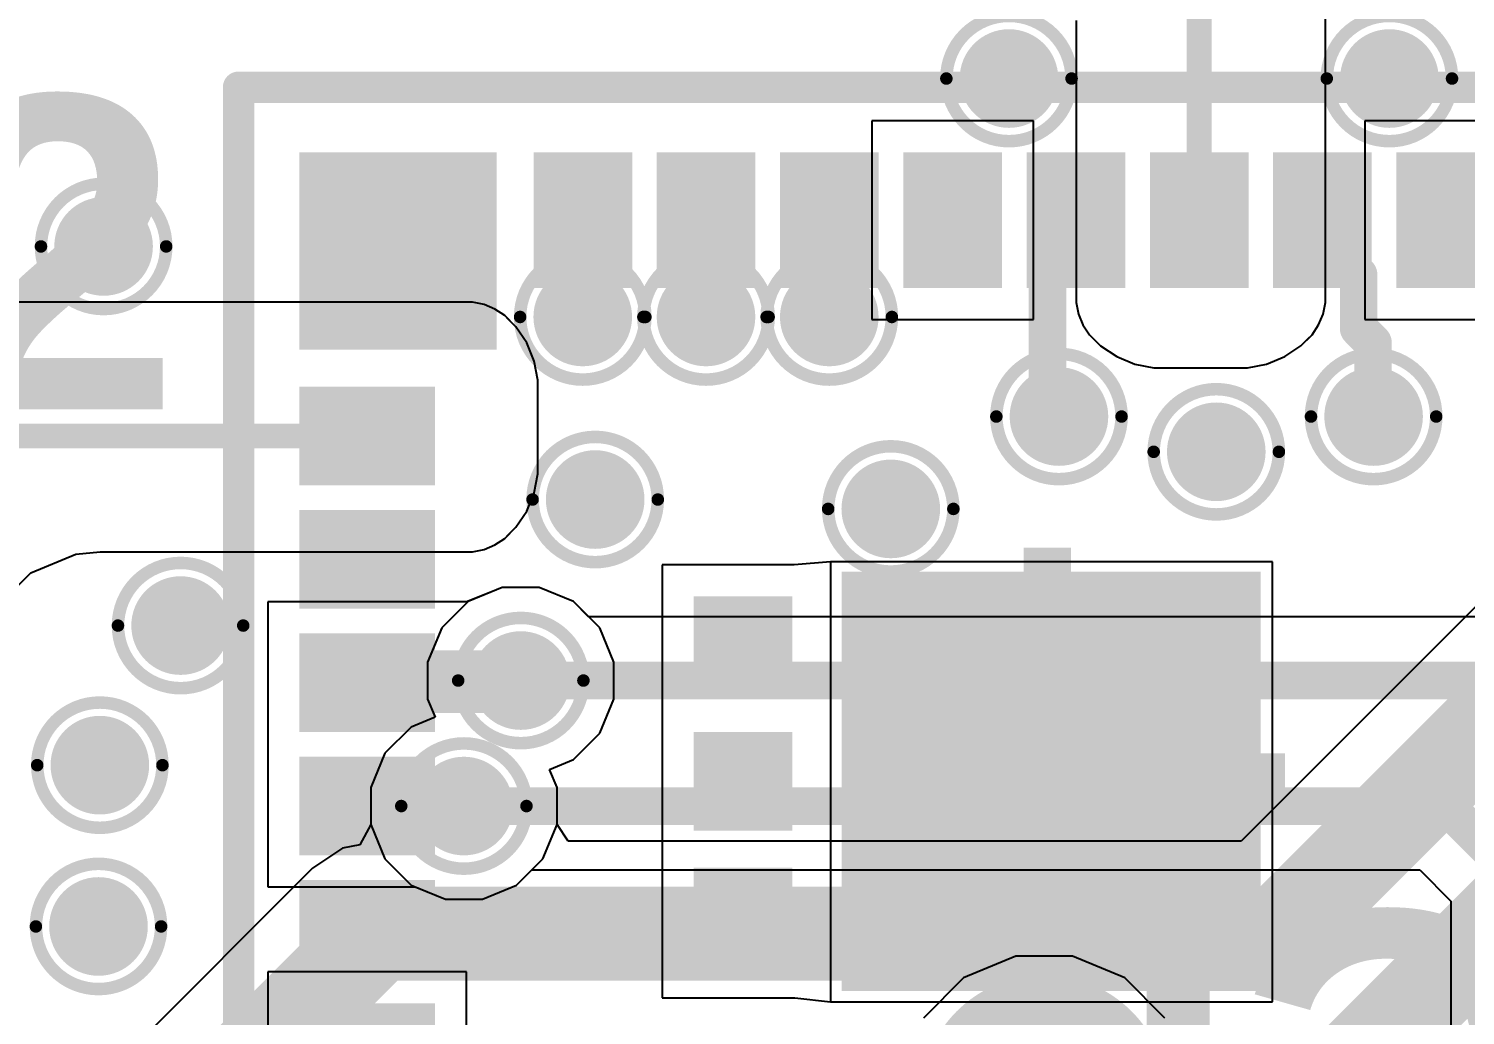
# Model space of a CAD drawing. Header units: inches. Extents: x -10 to 344, y -7 to 75.
# Drawn here: x 28.97 to 34.79, y 9.17 to 13.17 of the extents above; entities that cross this region are included whole.
import ezdxf

# ---------------------------------------------------------------- set-up
doc = ezdxf.new("R2010")
doc.units = ezdxf.units.IN
for name, color, linetype in [('Bottom Layer', 5, 'Continuous'), ('Bottom Overlay', 54, 'Continuous'), ('Bottom Paste', 16, 'Continuous'), ('Bottom Solder', 6, 'Continuous'), ('Drill Drawing', 1, 'Continuous'), ('Mid Layer 1', 16, 'Continuous'), ('Mid Layer 2', 76, 'Continuous'), ('Top Layer', 1, 'Continuous'), ('Top Overlay', 2, 'Continuous'), ('Top Paste', 8, 'Continuous'), ('Top Solder', 216, 'Continuous'), ('Via Holes', 16, 'Continuous')]:
    doc.layers.add(name, color=color, linetype=linetype)
doc.styles.add('Arial_Bold', font='', dxfattribs={"height": 0.2})
doc.styles.get('Arial_Bold').set_extended_font_data('Arial', bold=True)

# ---------------------------------------------------------------- blocks, each defined once
blk = doc.blocks.new('NRF9151_LACA_R_30')
at = {"layer": 'Top Layer'}
for points in [[(2.05000225, -2.04999717), (3.65000159, -2.04999717), (3.65000159, -3.64999651), (2.05000225, -3.64999651)], [(3.95000226, -2.44999764), (3.95000226, -2.14999824), (4.25000166, -2.14999824), (4.25000166, -2.44999764)], [(5.400000629999999, -2.10000088), (5.84999973, -2.10000088), (5.84999973, -2.40000028), (5.400000629999999, -2.40000028)], [(5.400000629999999, -2.60000242), (5.84999973, -2.60000242), (5.84999973, -2.90000182), (5.400000629999999, -2.90000182)], [(3.95000226, -2.99999654), (3.95000226, -2.69999714), (4.25000166, -2.69999714), (4.25000166, -2.99999654)], [(5.400000629999999, -3.10000142), (5.84999973, -3.10000142), (5.84999973, -3.40000082), (5.400000629999999, -3.40000082)], [(3.95000226, -3.54999798), (3.95000226, -3.24999858), (4.25000166, -3.24999858), (4.25000166, -3.54999798)], [(5.400000629999999, -3.60000296), (5.84999973, -3.60000296), (5.84999973, -3.90000236), (5.400000629999999, -3.90000236)], [(5.400000629999999, -4.100001959999999), (5.84999973, -4.100001959999999), (5.84999973, -4.40000136), (5.400000629999999, -4.40000136)], [(5.15000621, -4.64999959), (5.850007349999999, -4.64999959), (5.850007349999999, -5.35000073), (5.15000621, -5.35000073)], [(1.10002828, -5.34999819), (1.10002828, -4.89999909), (1.40002768, -4.89999909), (1.40002768, -5.34999819)], [(1.60002982, -5.34999819), (1.60002982, -4.89999909), (1.90002922, -4.89999909), (1.90002922, -5.34999819)], [(2.10002882, -5.34999819), (2.10002882, -4.89999909), (2.40002822, -4.89999909), (2.40002822, -5.34999819)], [(2.60003036, -5.34999819), (2.60003036, -4.89999909), (2.90002976, -4.89999909), (2.90002976, -5.34999819)], [(3.10002936, -5.34999819), (3.10002936, -4.89999909), (3.40002876, -4.89999909), (3.40002876, -5.34999819)], [(3.60002836, -5.34999819), (3.60002836, -4.89999909), (3.90002776, -4.89999909), (3.90002776, -5.34999819)], [(4.1000299, -5.34999819), (4.1000299, -4.89999909), (4.4000293, -4.89999909), (4.4000293, -5.34999819)], [(4.6000289, -5.34999819), (4.6000289, -4.89999909), (4.9000283, -4.89999909), (4.9000283, -5.34999819)]]:
    blk.add_hatch(color=1, dxfattribs=at).paths.add_polyline_path(points)
at = {"layer": 'Top Paste'}
for points in [[(2.05000225, -2.04999717), (3.65000159, -2.04999717), (3.65000159, -3.64999651), (2.05000225, -3.64999651)], [(3.95000226, -2.44999764), (3.95000226, -2.14999824), (4.25000166, -2.14999824), (4.25000166, -2.44999764)], [(5.400000629999999, -2.10000088), (5.84999973, -2.10000088), (5.84999973, -2.40000028), (5.400000629999999, -2.40000028)], [(5.400000629999999, -2.60000242), (5.84999973, -2.60000242), (5.84999973, -2.90000182), (5.400000629999999, -2.90000182)], [(3.95000226, -2.99999654), (3.95000226, -2.69999714), (4.25000166, -2.69999714), (4.25000166, -2.99999654)], [(5.400000629999999, -3.10000142), (5.84999973, -3.10000142), (5.84999973, -3.40000082), (5.400000629999999, -3.40000082)], [(3.95000226, -3.54999798), (3.95000226, -3.24999858), (4.25000166, -3.24999858), (4.25000166, -3.54999798)], [(5.400000629999999, -3.60000296), (5.84999973, -3.60000296), (5.84999973, -3.90000236), (5.400000629999999, -3.90000236)], [(5.400000629999999, -4.100001959999999), (5.84999973, -4.100001959999999), (5.84999973, -4.40000136), (5.400000629999999, -4.40000136)], [(5.15000621, -4.64999959), (5.850007349999999, -4.64999959), (5.850007349999999, -5.35000073), (5.15000621, -5.35000073)], [(1.10002828, -5.34999819), (1.10002828, -4.89999909), (1.40002768, -4.89999909), (1.40002768, -5.34999819)], [(1.60002982, -5.34999819), (1.60002982, -4.89999909), (1.90002922, -4.89999909), (1.90002922, -5.34999819)], [(2.10002882, -5.34999819), (2.10002882, -4.89999909), (2.40002822, -4.89999909), (2.40002822, -5.34999819)], [(2.60003036, -5.34999819), (2.60003036, -4.89999909), (2.90002976, -4.89999909), (2.90002976, -5.34999819)], [(3.10002936, -5.34999819), (3.10002936, -4.89999909), (3.40002876, -4.89999909), (3.40002876, -5.34999819)], [(3.60002836, -5.34999819), (3.60002836, -4.89999909), (3.90002776, -4.89999909), (3.90002776, -5.34999819)], [(4.1000299, -5.34999819), (4.1000299, -4.89999909), (4.4000293, -4.89999909), (4.4000293, -5.34999819)], [(4.6000289, -5.34999819), (4.6000289, -4.89999909), (4.9000283, -4.89999909), (4.9000283, -5.34999819)]]:
    blk.add_hatch(color=8, dxfattribs=at).paths.add_polyline_path(points)
at = {"layer": 'Top Solder'}
for points in [[(5.35000073, -1.54999944), (5.89999963, -1.54999944), (5.89999963, -1.94999864), (5.35000073, -1.94999864)], [(2.00000235, -1.99999727), (3.70000149, -1.99999727), (3.70000149, -3.69999641), (2.00000235, -3.69999641)], [(5.35000073, -2.05000098), (5.89999963, -2.05000098), (5.89999963, -2.45000018), (5.35000073, -2.45000018)], [(3.90000236, -2.49999754), (3.90000236, -2.09999834), (4.30000156, -2.09999834), (4.30000156, -2.49999754)], [(5.35000073, -2.55000252), (5.89999963, -2.55000252), (5.89999963, -2.95000172), (5.35000073, -2.95000172)], [(3.90000236, -3.04999644), (3.90000236, -2.64999724), (4.30000156, -2.64999724), (4.30000156, -3.04999644)], [(5.35000073, -3.05000152), (5.89999963, -3.05000152), (5.89999963, -3.45000072), (5.35000073, -3.45000072)], [(3.90000236, -3.59999788), (3.90000236, -3.19999868), (4.30000156, -3.19999868), (4.30000156, -3.59999788)], [(5.35000073, -3.55000306), (5.89999963, -3.55000306), (5.89999963, -3.95000226), (5.35000073, -3.95000226)], [(5.35000073, -4.05000206), (5.89999963, -4.05000206), (5.89999963, -4.45000126), (5.35000073, -4.45000126)], [(5.10000631, -4.59999969), (5.90000725, -4.59999969), (5.90000725, -5.400000629999999), (5.10000631, -5.400000629999999)], [(1.05002838, -5.39999809), (1.05002838, -4.84999919), (1.45002758, -4.84999919), (1.45002758, -5.39999809)], [(1.55002992, -5.39999809), (1.55002992, -4.84999919), (1.95002912, -4.84999919), (1.95002912, -5.39999809)], [(2.05002892, -5.39999809), (2.05002892, -4.84999919), (2.45002812, -4.84999919), (2.45002812, -5.39999809)], [(2.55003046, -5.39999809), (2.55003046, -4.84999919), (2.95002966, -4.84999919), (2.95002966, -5.39999809)], [(3.05002946, -5.39999809), (3.05002946, -4.84999919), (3.45002866, -4.84999919), (3.45002866, -5.39999809)], [(3.55002846, -5.39999809), (3.55002846, -4.84999919), (3.95002766, -4.84999919), (3.95002766, -5.39999809)], [(4.05003, -5.39999809), (4.05003, -4.84999919), (4.450029199999999, -4.84999919), (4.450029199999999, -5.39999809)], [(4.550028999999999, -5.39999809), (4.550028999999999, -4.84999919), (4.950028199999999, -4.84999919), (4.950028199999999, -5.39999809)]]:
    blk.add_hatch(color=216, dxfattribs=at).paths.add_polyline_path(points)
at = {"layer": 'Top Overlay'}
for points in [[(6.1468, 5.6642, 0.127, 0.127, 0), (6.1468, -5.6642, 0.127, 0.127, 0)], [(6.1468, -5.6642, 0.127, 0.127, 0), (-6.1468, -5.6642, 0.127, 0.127, 0)]]:
    blk.add_lwpolyline(points, format="xyseb", dxfattribs=at)
blk.add_lwpolyline([(6.115049999999999, -5.6642, 0.0635, 0.0635, 1), (6.17855, -5.6642, 0.0635, 0.0635, 1)], format="xyseb", close=True, dxfattribs=at)
blk.add_lwpolyline([(6.115049999999999, -5.6642, 0.0635, 0.0635, 1), (6.17855, -5.6642, 0.0635, 0.0635, 1)], format="xyseb", close=True, dxfattribs=at)
blk = doc.blocks.new('T____________0_5___B_34')
at = {"layer": 'Bottom Layer'}
h = blk.add_hatch(color=5, dxfattribs=at)
edge = h.paths.add_edge_path()
edge.add_arc((0, 0), 0.3999992, 0, 360)
at = {"layer": 'Bottom Paste'}
h = blk.add_hatch(color=16, dxfattribs=at)
edge = h.paths.add_edge_path()
edge.add_arc((0, 0), 0.3999992, 0, 360)
at = {"layer": 'Bottom Solder'}
h = blk.add_hatch(color=6, dxfattribs=at)
edge = h.paths.add_edge_path()
edge.add_arc((0, 0), 0.5015992, 0, 360)

msp = doc.modelspace()

# ---------------------------------------------------------------- hatches: boundary and pattern name
at = {"layer": 'Bottom Layer'}
h = msp.add_hatch(color=5, dxfattribs=at)
edge = h.paths.add_edge_path()
edge.add_arc((32.94126762, 12.9720721), 0.1999996, 0, 360)
h = msp.add_hatch(color=5, dxfattribs=at)
edge = h.paths.add_edge_path()
edge.add_arc((34.48441668, 12.9720721), 0.1999996, 0, 360)
h = msp.add_hatch(color=5, dxfattribs=at)
edge = h.paths.add_edge_path()
edge.add_arc((29.2687502, 12.29129622), 0.1999996, 0, 360)
h = msp.add_hatch(color=5, dxfattribs=at)
edge = h.paths.add_edge_path()
edge.add_arc((31.2123201, 12.0052973), 0.1999996, 0, 360)
h = msp.add_hatch(color=5, dxfattribs=at)
edge = h.paths.add_edge_path()
edge.add_arc((31.7123191, 12.0052973), 0.1999996, 0, 360)
h = msp.add_hatch(color=5, dxfattribs=at)
edge = h.paths.add_edge_path()
edge.add_arc((32.21232064, 12.0052973), 0.1999996, 0, 360)
h = msp.add_hatch(color=5, dxfattribs=at)
edge = h.paths.add_edge_path()
edge.add_arc((33.14400534, 11.60156684), 0.1999996, 0, 360)
h = msp.add_hatch(color=5, dxfattribs=at)
edge = h.paths.add_edge_path()
edge.add_arc((34.42031977999999, 11.60156684), 0.1999996, 0, 360)
h = msp.add_hatch(color=5, dxfattribs=at)
edge = h.paths.add_edge_path()
edge.add_arc((33.78216256, 11.45849118), 0.1999996, 0, 360)
h = msp.add_hatch(color=5, dxfattribs=at)
edge = h.paths.add_edge_path()
edge.add_arc((31.26280768, 11.26496604), 0.1999996, 0, 360)
h = msp.add_hatch(color=5, dxfattribs=at)
edge = h.paths.add_edge_path()
edge.add_arc((32.46181976, 11.22693208), 0.1999996, 0, 360)
h = msp.add_hatch(color=5, dxfattribs=at)
edge = h.paths.add_edge_path()
edge.add_arc((29.58111432, 10.75390534), 0.1999996, 0, 360)
h = msp.add_hatch(color=5, dxfattribs=at)
edge = h.paths.add_edge_path()
edge.add_arc((30.96102774, 10.5309797), 0.1999996, 0, 360)
h = msp.add_hatch(color=5, dxfattribs=at)
edge = h.paths.add_edge_path()
edge.add_arc((29.25357116, 10.1878384), 0.1999996, 0, 360)
h = msp.add_hatch(color=5, dxfattribs=at)
edge = h.paths.add_edge_path()
edge.add_arc((30.73017222, 10.022078), 0.1999996, 0, 360)
h = msp.add_hatch(color=5, dxfattribs=at)
edge = h.paths.add_edge_path()
edge.add_arc((29.24813555999999, 9.533862059999999), 0.1999996, 0, 360)
at = {"layer": 'Mid Layer 1'}
h = msp.add_hatch(color=16, dxfattribs=at)
edge = h.paths.add_edge_path()
edge.add_arc((32.94126762, 12.9720721), 0.1999996, 0, 360)
h = msp.add_hatch(color=16, dxfattribs=at)
edge = h.paths.add_edge_path()
edge.add_arc((34.48441668, 12.9720721), 0.1999996, 0, 360)
h = msp.add_hatch(color=16, dxfattribs=at)
edge = h.paths.add_edge_path()
edge.add_arc((29.2687502, 12.29129622), 0.1999996, 0, 360)
h = msp.add_hatch(color=16, dxfattribs=at)
edge = h.paths.add_edge_path()
edge.add_arc((31.2123201, 12.0052973), 0.1999996, 0, 360)
h = msp.add_hatch(color=16, dxfattribs=at)
edge = h.paths.add_edge_path()
edge.add_arc((31.7123191, 12.0052973), 0.1999996, 0, 360)
h = msp.add_hatch(color=16, dxfattribs=at)
edge = h.paths.add_edge_path()
edge.add_arc((32.21232064, 12.0052973), 0.1999996, 0, 360)
h = msp.add_hatch(color=16, dxfattribs=at)
edge = h.paths.add_edge_path()
edge.add_arc((33.14400534, 11.60156684), 0.1999996, 0, 360)
h = msp.add_hatch(color=16, dxfattribs=at)
edge = h.paths.add_edge_path()
edge.add_arc((34.42031977999999, 11.60156684), 0.1999996, 0, 360)
h = msp.add_hatch(color=16, dxfattribs=at)
edge = h.paths.add_edge_path()
edge.add_arc((33.78216256, 11.45849118), 0.1999996, 0, 360)
h = msp.add_hatch(color=16, dxfattribs=at)
edge = h.paths.add_edge_path()
edge.add_arc((31.26280768, 11.26496604), 0.1999996, 0, 360)
h = msp.add_hatch(color=16, dxfattribs=at)
edge = h.paths.add_edge_path()
edge.add_arc((32.46181976, 11.22693208), 0.1999996, 0, 360)
h = msp.add_hatch(color=16, dxfattribs=at)
edge = h.paths.add_edge_path()
edge.add_arc((29.58111432, 10.75390534), 0.1999996, 0, 360)
h = msp.add_hatch(color=16, dxfattribs=at)
edge = h.paths.add_edge_path()
edge.add_arc((30.96102774, 10.5309797), 0.1999996, 0, 360)
h = msp.add_hatch(color=16, dxfattribs=at)
edge = h.paths.add_edge_path()
edge.add_arc((29.25357116, 10.1878384), 0.1999996, 0, 360)
h = msp.add_hatch(color=16, dxfattribs=at)
edge = h.paths.add_edge_path()
edge.add_arc((30.73017222, 10.022078), 0.1999996, 0, 360)
h = msp.add_hatch(color=16, dxfattribs=at)
edge = h.paths.add_edge_path()
edge.add_arc((29.24813555999999, 9.533862059999999), 0.1999996, 0, 360)
at = {"layer": 'Mid Layer 2'}
h = msp.add_hatch(color=76, dxfattribs=at)
edge = h.paths.add_edge_path()
edge.add_arc((32.94126762, 12.9720721), 0.1999996, 0, 360)
h = msp.add_hatch(color=76, dxfattribs=at)
edge = h.paths.add_edge_path()
edge.add_arc((34.48441668, 12.9720721), 0.1999996, 0, 360)
h = msp.add_hatch(color=76, dxfattribs=at)
edge = h.paths.add_edge_path()
edge.add_arc((29.2687502, 12.29129622), 0.1999996, 0, 360)
h = msp.add_hatch(color=76, dxfattribs=at)
edge = h.paths.add_edge_path()
edge.add_arc((31.2123201, 12.0052973), 0.1999996, 0, 360)
h = msp.add_hatch(color=76, dxfattribs=at)
edge = h.paths.add_edge_path()
edge.add_arc((31.7123191, 12.0052973), 0.1999996, 0, 360)
h = msp.add_hatch(color=76, dxfattribs=at)
edge = h.paths.add_edge_path()
edge.add_arc((32.21232064, 12.0052973), 0.1999996, 0, 360)
h = msp.add_hatch(color=76, dxfattribs=at)
edge = h.paths.add_edge_path()
edge.add_arc((33.14400534, 11.60156684), 0.1999996, 0, 360)
h = msp.add_hatch(color=76, dxfattribs=at)
edge = h.paths.add_edge_path()
edge.add_arc((34.42031977999999, 11.60156684), 0.1999996, 0, 360)
h = msp.add_hatch(color=76, dxfattribs=at)
edge = h.paths.add_edge_path()
edge.add_arc((33.78216256, 11.45849118), 0.1999996, 0, 360)
h = msp.add_hatch(color=76, dxfattribs=at)
edge = h.paths.add_edge_path()
edge.add_arc((31.26280768, 11.26496604), 0.1999996, 0, 360)
h = msp.add_hatch(color=76, dxfattribs=at)
edge = h.paths.add_edge_path()
edge.add_arc((32.46181976, 11.22693208), 0.1999996, 0, 360)
h = msp.add_hatch(color=76, dxfattribs=at)
edge = h.paths.add_edge_path()
edge.add_arc((29.58111432, 10.75390534), 0.1999996, 0, 360)
h = msp.add_hatch(color=76, dxfattribs=at)
edge = h.paths.add_edge_path()
edge.add_arc((30.96102774, 10.5309797), 0.1999996, 0, 360)
h = msp.add_hatch(color=76, dxfattribs=at)
edge = h.paths.add_edge_path()
edge.add_arc((29.25357116, 10.1878384), 0.1999996, 0, 360)
h = msp.add_hatch(color=76, dxfattribs=at)
edge = h.paths.add_edge_path()
edge.add_arc((30.73017222, 10.022078), 0.1999996, 0, 360)
h = msp.add_hatch(color=76, dxfattribs=at)
edge = h.paths.add_edge_path()
edge.add_arc((29.24813555999999, 9.533862059999999), 0.1999996, 0, 360)
at = {"layer": 'Top Layer'}
h = msp.add_hatch(color=1, dxfattribs=at)
edge = h.paths.add_edge_path()
edge.add_arc((32.94126762, 12.9720721), 0.1999996, 0, 360)
h = msp.add_hatch(color=1, dxfattribs=at)
edge = h.paths.add_edge_path()
edge.add_arc((34.48441668, 12.9720721), 0.1999996, 0, 360)
h = msp.add_hatch(color=1, dxfattribs=at)
edge = h.paths.add_edge_path()
edge.add_arc((29.2687502, 12.29129622), 0.1999996, 0, 360)
h = msp.add_hatch(color=1, dxfattribs=at)
edge = h.paths.add_edge_path()
edge.add_arc((31.2123201, 12.0052973), 0.1999996, 0, 360)
h = msp.add_hatch(color=1, dxfattribs=at)
edge = h.paths.add_edge_path()
edge.add_arc((31.7123191, 12.0052973), 0.1999996, 0, 360)
h = msp.add_hatch(color=1, dxfattribs=at)
edge = h.paths.add_edge_path()
edge.add_arc((32.21232064, 12.0052973), 0.1999996, 0, 360)
h = msp.add_hatch(color=1, dxfattribs=at)
edge = h.paths.add_edge_path()
edge.add_arc((33.14400534, 11.60156684), 0.1999996, 0, 360)
h = msp.add_hatch(color=1, dxfattribs=at)
edge = h.paths.add_edge_path()
edge.add_arc((34.42031977999999, 11.60156684), 0.1999996, 0, 360)
h = msp.add_hatch(color=1, dxfattribs=at)
edge = h.paths.add_edge_path()
edge.add_arc((33.78216256, 11.45849118), 0.1999996, 0, 360)
h = msp.add_hatch(color=1, dxfattribs=at)
edge = h.paths.add_edge_path()
edge.add_arc((31.26280768, 11.26496604), 0.1999996, 0, 360)
h = msp.add_hatch(color=1, dxfattribs=at)
edge = h.paths.add_edge_path()
edge.add_arc((32.46181976, 11.22693208), 0.1999996, 0, 360)
for points in [[(33.19222216, 10.12259596), (33.19222216, 11.0702344), (33.00019308, 11.0702344), (33.00019308, 10.12259596)], [(33.09735062, 10.04325144), (34.06050845999999, 10.04325144), (34.06050845999999, 10.23528052), (33.09735062, 10.23528052)], [(33.03352296, 10.12259596), (33.03352296, 9.17495752), (33.22555204, 9.17495752), (33.22555204, 10.12259596)]]:
    msp.add_hatch(color=1, dxfattribs=at).paths.add_polyline_path(points)
h = msp.add_hatch(color=1, dxfattribs=at)
edge = h.paths.add_edge_path()
edge.add_arc((29.58111432, 10.75390534), 0.1999996, 0, 360)
h = msp.add_hatch(color=1, dxfattribs=at)
edge = h.paths.add_edge_path()
edge.add_arc((30.96102774, 10.5309797), 0.1999996, 0, 360)
h = msp.add_hatch(color=1, dxfattribs=at)
edge = h.paths.add_edge_path()
edge.add_arc((29.25357116, 10.1878384), 0.1999996, 0, 360)
h = msp.add_hatch(color=1, dxfattribs=at)
edge = h.paths.add_edge_path()
edge.add_arc((30.73017222, 10.022078), 0.1999996, 0, 360)
h = msp.add_hatch(color=1, dxfattribs=at)
edge = h.paths.add_edge_path()
edge.add_arc((29.24813555999999, 9.533862059999999), 0.1999996, 0, 360)
at = {"layer": 'Via Holes'}
h = msp.add_hatch(color=7, dxfattribs=at)
edge = h.paths.add_edge_path()
edge.add_arc((32.94126762, 12.9720721), 0.0999998, 0, 360)
h = msp.add_hatch(color=7, dxfattribs=at)
edge = h.paths.add_edge_path()
edge.add_arc((34.48441668, 12.9720721), 0.0999998, 0, 360)
h = msp.add_hatch(color=7, dxfattribs=at)
edge = h.paths.add_edge_path()
edge.add_arc((29.2687502, 12.29129622), 0.0999998, 0, 360)
h = msp.add_hatch(color=7, dxfattribs=at)
edge = h.paths.add_edge_path()
edge.add_arc((31.2123201, 12.0052973), 0.0999998, 0, 360)
h = msp.add_hatch(color=7, dxfattribs=at)
edge = h.paths.add_edge_path()
edge.add_arc((31.7123191, 12.0052973), 0.0999998, 0, 360)
h = msp.add_hatch(color=7, dxfattribs=at)
edge = h.paths.add_edge_path()
edge.add_arc((32.21232064, 12.0052973), 0.0999998, 0, 360)
h = msp.add_hatch(color=7, dxfattribs=at)
edge = h.paths.add_edge_path()
edge.add_arc((33.14400534, 11.60156684), 0.0999998, 0, 360)
h = msp.add_hatch(color=7, dxfattribs=at)
edge = h.paths.add_edge_path()
edge.add_arc((34.42031977999999, 11.60156684), 0.0999998, 0, 360)
h = msp.add_hatch(color=7, dxfattribs=at)
edge = h.paths.add_edge_path()
edge.add_arc((33.78216256, 11.45849118), 0.0999998, 0, 360)
h = msp.add_hatch(color=7, dxfattribs=at)
edge = h.paths.add_edge_path()
edge.add_arc((31.26280768, 11.26496604), 0.0999998, 0, 360)
h = msp.add_hatch(color=7, dxfattribs=at)
edge = h.paths.add_edge_path()
edge.add_arc((32.46181976, 11.22693208), 0.0999998, 0, 360)
h = msp.add_hatch(color=7, dxfattribs=at)
edge = h.paths.add_edge_path()
edge.add_arc((29.58111432, 10.75390534), 0.0999998, 0, 360)
h = msp.add_hatch(color=7, dxfattribs=at)
edge = h.paths.add_edge_path()
edge.add_arc((30.96102774, 10.5309797), 0.0999998, 0, 360)
h = msp.add_hatch(color=7, dxfattribs=at)
edge = h.paths.add_edge_path()
edge.add_arc((29.25357116, 10.1878384), 0.0999998, 0, 360)
h = msp.add_hatch(color=7, dxfattribs=at)
edge = h.paths.add_edge_path()
edge.add_arc((30.73017222, 10.022078), 0.0999998, 0, 360)
h = msp.add_hatch(color=7, dxfattribs=at)
edge = h.paths.add_edge_path()
edge.add_arc((29.24813555999999, 9.533862059999999), 0.0999998, 0, 360)

# ---------------------------------------------------------------- linework, layer by layer
at = {"layer": 'Bottom Layer'}
for p, q in [((30.8858793, 10.9087793), (30.74702258, 10.85126354)), ((31.03617618, 10.9087793), (30.8858793, 10.9087793)), ((31.1750329, 10.85126354), (31.03617618, 10.9087793)), ((30.74702258, 10.85126354), (30.6407439, 10.74498486)), ((31.23634088, 10.78995556), (31.1750329, 10.85126354)), ((35.2129979, 10.78995556), (31.23634088, 10.78995556)), ((30.6407439, 10.74498486), (30.58322814, 10.60612814)), ((30.58322814, 10.60612814), (30.58322814, 10.45583126)), ((30.58322814, 10.45583126), (30.61352526, 10.38268942)), ((30.61352526, 10.38268942), (30.51616706, 10.34236184)), ((30.51616706, 10.34236184), (30.40988837999999, 10.23608316)), ((30.40988837999999, 10.23608316), (30.35237262, 10.09722644)), ((30.35237262, 10.09722644), (30.35237262, 9.94692956)), ((30.35237262, 9.94692956), (30.40988837999999, 9.80807284)), ((30.40988837999999, 9.80807284), (30.51616706, 9.701794159999999)), ((30.94417738, 9.701794159999999), (31.00548536, 9.763102139999999)), ((31.00548536, 9.763102139999999), (34.60772098, 9.763102139999999)), ((34.60772098, 9.763102139999999), (34.73413678, 9.636686339999999)), ((30.51616706, 9.701794159999999), (30.65502378, 9.6442784)), ((30.80532066, 9.6442784), (30.94417738, 9.701794159999999)), ((30.65502378, 9.6442784), (30.80532066, 9.6442784)), ((34.73413678, 9.636686339999999), (34.73413678, 6.211275359999999)), ((32.96901965999999, 9.413046959999999), (32.75665533999999, 9.325084219999999)), ((33.19888458, 9.413046959999999), (32.96901965999999, 9.413046959999999)), ((33.4112489, 9.325084219999999), (33.19888458, 9.413046959999999)), ((32.75665533999999, 9.325084219999999), (32.59411566, 9.162544539999999)), ((33.57378858, 9.162544539999999), (33.4112489, 9.325084219999999))]:
    msp.add_line(p, q, dxfattribs=at)
for points in [[(30.96102774, 10.5309797, 0.1524, 0.1524, 0), (35.2129979, 10.5309797, 0.1524, 0.1524, 0)], [(30.73017222, 10.022078, 0.1524, 0.1524, 0), (34.7149928, 10.022078, 0.1524, 0.1524, 0)], [(34.7149928, 10.022078, 0.1524, 0.1524, 0), (34.99311264, 9.743958159999998, 0.1524, 0.1524, 0)]]:
    msp.add_lwpolyline(points, format="xyseb", dxfattribs=at)
for points in [[(30.92292774, 10.5309797, 0.0762, 0.0762, 1), (30.99912774, 10.5309797, 0.0762, 0.0762, 1)], [(30.69207222, 10.022078, 0.0762, 0.0762, 1), (30.76827222, 10.022078, 0.0762, 0.0762, 1)], [(34.6768928, 10.022078, 0.0762, 0.0762, 1), (34.7530928, 10.022078, 0.0762, 0.0762, 1)], [(34.6768928, 10.022078, 0.0762, 0.0762, 1), (34.7530928, 10.022078, 0.0762, 0.0762, 1)]]:
    msp.add_lwpolyline(points, format="xyseb", close=True, dxfattribs=at)
at = {"layer": 'Drill Drawing'}
for points in [[(33.19526762, 12.9720721, 0.0508, 0.0508, 1), (32.68726762, 12.9720721, 0.0508, 0.0508, 1)], [(34.73841668, 12.9720721, 0.0508, 0.0508, 1), (34.23041668, 12.9720721, 0.0508, 0.0508, 1)], [(32.67456762, 12.9720721, 0.0254, 0.0254, 1), (32.69996762, 12.9720721, 0.0254, 0.0254, 1)], [(33.18256762, 12.9720721, 0.0254, 0.0254, 1), (33.20796762, 12.9720721, 0.0254, 0.0254, 1)], [(34.21771668, 12.9720721, 0.0254, 0.0254, 1), (34.24311668, 12.9720721, 0.0254, 0.0254, 1)], [(34.72571668, 12.9720721, 0.0254, 0.0254, 1), (34.75111668, 12.9720721, 0.0254, 0.0254, 1)], [(29.5227502, 12.29129622, 0.0508, 0.0508, 1), (29.01475019999999, 12.29129622, 0.0508, 0.0508, 1)], [(29.0020502, 12.29129622, 0.0254, 0.0254, 1), (29.0274502, 12.29129622, 0.0254, 0.0254, 1)], [(29.5100502, 12.29129622, 0.0254, 0.0254, 1), (29.5354502, 12.29129622, 0.0254, 0.0254, 1)], [(31.4663201, 12.0052973, 0.0508, 0.0508, 1), (30.9583201, 12.0052973, 0.0508, 0.0508, 1)], [(31.9663191, 12.0052973, 0.0508, 0.0508, 1), (31.4583191, 12.0052973, 0.0508, 0.0508, 1)], [(32.46632064, 12.0052973, 0.0508, 0.0508, 1), (31.95832064, 12.0052973, 0.0508, 0.0508, 1)], [(30.9456201, 12.0052973, 0.0254, 0.0254, 1), (30.9710201, 12.0052973, 0.0254, 0.0254, 1)], [(31.4456191, 12.0052973, 0.0254, 0.0254, 1), (31.4710191, 12.0052973, 0.0254, 0.0254, 1)], [(31.45362009999999, 12.0052973, 0.0254, 0.0254, 1), (31.4790201, 12.0052973, 0.0254, 0.0254, 1)], [(31.94562064, 12.0052973, 0.0254, 0.0254, 1), (31.97102064, 12.0052973, 0.0254, 0.0254, 1)], [(31.9536191, 12.0052973, 0.0254, 0.0254, 1), (31.9790191, 12.0052973, 0.0254, 0.0254, 1)], [(32.45362064, 12.0052973, 0.0254, 0.0254, 1), (32.47902063999999, 12.0052973, 0.0254, 0.0254, 1)], [(33.39800534, 11.60156684, 0.0508, 0.0508, 1), (32.89000533999999, 11.60156684, 0.0508, 0.0508, 1)], [(34.67431978, 11.60156684, 0.0508, 0.0508, 1), (34.16631977999999, 11.60156684, 0.0508, 0.0508, 1)], [(34.03616256, 11.45849118, 0.0508, 0.0508, 1), (33.52816256, 11.45849118, 0.0508, 0.0508, 1)], [(32.87730534, 11.60156684, 0.0254, 0.0254, 1), (32.90270534, 11.60156684, 0.0254, 0.0254, 1)], [(33.38530534, 11.60156684, 0.0254, 0.0254, 1), (33.41070534, 11.60156684, 0.0254, 0.0254, 1)], [(34.15361978, 11.60156684, 0.0254, 0.0254, 1), (34.17901978, 11.60156684, 0.0254, 0.0254, 1)], [(34.66161978, 11.60156684, 0.0254, 0.0254, 1), (34.68701978, 11.60156684, 0.0254, 0.0254, 1)], [(31.51680768, 11.26496604, 0.0508, 0.0508, 1), (31.00880768, 11.26496604, 0.0508, 0.0508, 1)], [(32.71581976, 11.22693208, 0.0508, 0.0508, 1), (32.20781976, 11.22693208, 0.0508, 0.0508, 1)], [(33.51546256, 11.45849118, 0.0254, 0.0254, 1), (33.54086256, 11.45849118, 0.0254, 0.0254, 1)], [(34.02346256, 11.45849118, 0.0254, 0.0254, 1), (34.04886256, 11.45849118, 0.0254, 0.0254, 1)], [(30.99610768, 11.26496604, 0.0254, 0.0254, 1), (31.02150768, 11.26496604, 0.0254, 0.0254, 1)], [(31.50410768, 11.26496604, 0.0254, 0.0254, 1), (31.52950768, 11.26496604, 0.0254, 0.0254, 1)], [(32.19511976, 11.22693208, 0.0254, 0.0254, 1), (32.22051975999999, 11.22693208, 0.0254, 0.0254, 1)], [(32.70311975999999, 11.22693208, 0.0254, 0.0254, 1), (32.72851976, 11.22693208, 0.0254, 0.0254, 1)], [(29.83511432, 10.75390534, 0.0508, 0.0508, 1), (29.32711432, 10.75390534, 0.0508, 0.0508, 1)], [(31.21502774, 10.5309797, 0.0508, 0.0508, 1), (30.70702774, 10.5309797, 0.0508, 0.0508, 1)], [(29.31441432, 10.75390534, 0.0254, 0.0254, 1), (29.33981432, 10.75390534, 0.0254, 0.0254, 1)], [(29.82241432, 10.75390534, 0.0254, 0.0254, 1), (29.84781431999999, 10.75390534, 0.0254, 0.0254, 1)], [(30.69432774, 10.5309797, 0.0254, 0.0254, 1), (30.71972774, 10.5309797, 0.0254, 0.0254, 1)], [(31.20232774, 10.5309797, 0.0254, 0.0254, 1), (31.22772774, 10.5309797, 0.0254, 0.0254, 1)], [(29.50757116, 10.1878384, 0.0508, 0.0508, 1), (28.99957116, 10.1878384, 0.0508, 0.0508, 1)], [(30.98417222, 10.022078, 0.0508, 0.0508, 1), (30.47617222, 10.022078, 0.0508, 0.0508, 1)], [(28.98687116, 10.1878384, 0.0254, 0.0254, 1), (29.01227116, 10.1878384, 0.0254, 0.0254, 1)], [(29.49487116, 10.1878384, 0.0254, 0.0254, 1), (29.52027116, 10.1878384, 0.0254, 0.0254, 1)], [(30.46347222, 10.022078, 0.0254, 0.0254, 1), (30.48887222, 10.022078, 0.0254, 0.0254, 1)], [(30.97147222, 10.022078, 0.0254, 0.0254, 1), (30.99687222, 10.022078, 0.0254, 0.0254, 1)], [(29.50213556, 9.533862059999999, 0.0508, 0.0508, 1), (28.99413556, 9.533862059999999, 0.0508, 0.0508, 1)], [(28.98143556, 9.533862059999999, 0.0254, 0.0254, 1), (29.00683556, 9.533862059999999, 0.0254, 0.0254, 1)], [(29.48943556, 9.533862059999999, 0.0254, 0.0254, 1), (29.51483556, 9.533862059999999, 0.0254, 0.0254, 1)]]:
    msp.add_lwpolyline(points, format="xyseb", close=True, dxfattribs=at)
at = {"layer": 'Mid Layer 1'}
for p, q in [((30.8858793, 10.9087793), (30.74702258, 10.85126354)), ((31.03617618, 10.9087793), (30.8858793, 10.9087793)), ((31.1750329, 10.85126354), (31.03617618, 10.9087793)), ((30.74702258, 10.85126354), (30.6407439, 10.74498486)), ((31.28131158, 10.74498486), (31.1750329, 10.85126354)), ((30.6407439, 10.74498486), (30.58322814, 10.60612814)), ((31.33882734, 10.60612814), (31.28131158, 10.74498486)), ((30.58322814, 10.60612814), (30.58322814, 10.45583126)), ((31.33882734, 10.45583126), (31.33882734, 10.60612814)), ((30.58322814, 10.45583126), (30.61352526, 10.38268942)), ((31.28131158, 10.31697454), (31.33882734, 10.45583126)), ((30.61352526, 10.38268942), (30.51616706, 10.34236184)), ((30.51616706, 10.34236184), (30.40988837999999, 10.23608316)), ((31.1750329, 10.21069586), (31.28131158, 10.31697454)), ((30.40988837999999, 10.23608316), (30.35237262, 10.09722644)), ((31.0776747, 10.17036828), (31.1750329, 10.21069586)), ((31.10797182, 10.09722644), (31.0776747, 10.17036828)), ((30.35237262, 10.09722644), (30.35237262, 9.94692956)), ((31.10797182, 9.94692956), (31.10797182, 10.09722644)), ((30.35237262, 9.94692956), (30.40988837999999, 9.80807284)), ((31.05045605999999, 9.80807284), (31.10797182, 9.94692956)), ((30.40988837999999, 9.80807284), (30.51616706, 9.701794159999999)), ((30.94417738, 9.701794159999999), (31.05045605999999, 9.80807284)), ((30.51616706, 9.701794159999999), (30.65502378, 9.6442784)), ((30.80532066, 9.6442784), (30.94417738, 9.701794159999999)), ((30.65502378, 9.6442784), (30.80532066, 9.6442784))]:
    msp.add_line(p, q, dxfattribs=at)
at = {"layer": 'Mid Layer 2'}
for p, q in [((35.44761008, 11.44465326), (33.882584, 9.87962464)), ((30.8858793, 10.9087793), (30.74702258, 10.85126354)), ((31.03617618, 10.9087793), (30.8858793, 10.9087793)), ((31.1750329, 10.85126354), (31.03617618, 10.9087793)), ((30.74702258, 10.85126354), (30.6407439, 10.74498486)), ((31.28131158, 10.74498486), (31.1750329, 10.85126354)), ((30.6407439, 10.74498486), (30.58322814, 10.60612814)), ((31.33882734, 10.60612814), (31.28131158, 10.74498486)), ((30.58322814, 10.60612814), (30.58322814, 10.45583126)), ((31.33882734, 10.45583126), (31.33882734, 10.60612814)), ((30.58322814, 10.45583126), (30.61352526, 10.38268942)), ((31.28131158, 10.31697454), (31.33882734, 10.45583126)), ((30.61352526, 10.38268942), (30.51616706, 10.34236184)), ((30.51616706, 10.34236184), (30.40988837999999, 10.23608316)), ((31.1750329, 10.21069586), (31.28131158, 10.31697454)), ((30.40988837999999, 10.23608316), (30.35237262, 10.09722644)), ((31.0776747, 10.17036828), (31.1750329, 10.21069586)), ((31.10797182, 10.09722644), (31.0776747, 10.17036828)), ((30.35237262, 10.09722644), (30.35237262, 9.9469321)), ((31.10797182, 9.9469321), (31.10797182, 10.09722644)), ((30.35237262, 9.9469321), (30.30864398, 9.8651187)), ((31.15294506, 9.87962464), (31.10797182, 9.9469321)), ((30.23785926, 9.85103948), (30.11603324, 9.76963756)), ((30.30864398, 9.8651187), (30.23785926, 9.85103948)), ((33.882584, 9.87962464), (31.15294506, 9.87962464)), ((30.11603324, 9.76963756), (29.35416278, 9.0077671))]:
    msp.add_line(p, q, dxfattribs=at)
for points in [[(34.03812598, 9.5041085, 0.3809999999999999, 0.3809999999999999, 0), (35.71313914, 11.17912166, 0.3809999999999999, 0.3809999999999999, 0)], [(34.34933694, 8.976987379999999, 0.3809999999999999, 0.3809999999999999, 0), (35.93509958, 10.56275002, 0.3809999999999999, 0.3809999999999999, 0)], [(29.61969184, 8.74223804, 0.3809999999999999, 0.3809999999999999, 0), (30.3815623, 9.5041085, 0.3809999999999999, 0.3809999999999999, 0)], [(30.3815623, 9.5041085, 0.3809999999999999, 0.3809999999999999, 0), (34.03812598, 9.5041085, 0.3809999999999999, 0.3809999999999999, 0)]]:
    msp.add_lwpolyline(points, format="xyseb", dxfattribs=at)
for points in [[(30.2863123, 9.5041085, 0.1905, 0.1905, 1), (30.4768123, 9.5041085, 0.1905, 0.1905, 1)], [(30.2863123, 9.5041085, 0.1905, 0.1905, 1), (30.4768123, 9.5041085, 0.1905, 0.1905, 1)], [(33.94287598, 9.5041085, 0.1905, 0.1905, 1), (34.13337598, 9.5041085, 0.1905, 0.1905, 1)], [(33.94287598, 9.5041085, 0.1905, 0.1905, 1), (34.13337598, 9.5041085, 0.1905, 0.1905, 1)]]:
    msp.add_lwpolyline(points, format="xyseb", close=True, dxfattribs=at)
at = {"layer": 'Top Layer'}
for p, q in [((34.22481344, 12.08802764), (34.22481089999999, 13.81481616)), ((34.22481344, 12.08802764), (34.22481089999999, 13.71519228)), ((33.21330416, 13.208), (33.21330416, 12.0880251)), ((33.21330416, 13.208), (33.21330416, 12.06413894)), ((33.04064258, 12.80039604), (32.38504318, 12.80039604)), ((32.38504318, 12.80039604), (32.38504318, 11.99479948)), ((33.04064258, 11.99479948), (33.04064258, 12.80039604)), ((36.0406696, 12.80039604), (34.38504425999999, 12.80039604)), ((34.38504425999999, 12.80039604), (34.38504425999999, 11.99479948)), ((30.74139394, 12.06475616), (28.64831202, 12.06475362)), ((30.74139902, 12.06475616), (28.74793844, 12.06475362)), ((30.74139648, 12.06476378), (30.74139394, 12.06475616)), ((30.74148284, 12.06475108), (30.74139648, 12.06476378)), ((30.74139648, 12.06475108), (30.74139902, 12.06475616)), ((30.76528264, 12.06475362), (30.74139648, 12.06475108)), ((30.76528264, 12.06475616), (30.74148284, 12.06475108)), ((30.81206436, 12.05544706), (30.76528264, 12.06475616)), ((30.81213802, 12.05543182), (30.76528264, 12.06475362)), ((33.21330416, 12.0880251), (33.21330416, 12.06413894)), ((33.21330416, 12.06413894), (33.22262342, 12.01728356)), ((33.21330416, 12.06413894), (33.22262342, 12.01728356)), ((34.21549164, 12.01728356), (34.22481089999999, 12.06413894)), ((34.21549164, 12.01728356), (34.22481089999999, 12.06413894)), ((34.22480836, 12.0880251), (34.22481344, 12.08802764)), ((34.22480836, 12.0880251), (34.22481344, 12.08802764)), ((34.22481089999999, 12.06413894), (34.22480836, 12.0880251)), ((34.22481089999999, 12.06413894), (34.22480836, 12.0880251)), ((30.81214056, 12.0554369), (30.81206436, 12.05544706)), ((30.8562756, 12.03715144), (30.81213802, 12.05543182)), ((30.85624766, 12.03716414), (30.81214056, 12.0554369)), ((30.85627814, 12.03715652), (30.85624766, 12.03716414)), ((30.89599612, 12.01060844), (30.8562756, 12.03715144)), ((30.89599612, 12.01060844), (30.85627814, 12.03715652)), ((30.91288712, 11.99371998), (30.89599612, 12.01060844)), ((30.94092872, 11.96567838), (30.89599612, 12.01060844)), ((33.22262342, 12.01728356), (33.2409038, 11.97314852)), ((33.22262342, 12.01728356), (33.2409038, 11.97314852)), ((34.19720872, 11.97314598), (34.21549164, 12.01728356)), ((34.19720872, 11.97314598), (34.21549164, 12.01728356)), ((30.94092872, 11.96567838), (30.91288712, 11.99371998)), ((30.98499518, 11.89972982), (30.94092872, 11.96567838)), ((30.98499518, 11.89972982), (30.94092872, 11.96567838)), ((32.38504318, 11.99479948), (33.04064258, 11.99479948)), ((33.2409038, 11.97314852), (33.26744679999999, 11.93342546)), ((33.2409038, 11.97314852), (33.26744679999999, 11.93342546)), ((34.17066826, 11.93342546), (34.19720872, 11.97314598)), ((34.17066826, 11.93342546), (34.19720872, 11.97314598)), ((34.38504425999999, 11.99479948), (34.94024254, 11.99479948)), ((31.01534818, 11.82645082), (30.98499518, 11.89972982)), ((31.01534818, 11.82645082), (30.98499518, 11.89972982)), ((33.26744679999999, 11.93342546), (33.2843378, 11.916537)), ((33.26744679999999, 11.93342546), (33.2843378, 11.916537)), ((33.2843378, 11.916537), (33.3123794, 11.88849286)), ((33.2843378, 11.916537), (33.3123794, 11.88849286)), ((33.3123794, 11.88849286), (33.37832795999999, 11.84442894)), ((33.3123794, 11.88849286), (33.37832795999999, 11.84442894)), ((34.05978964, 11.8444264), (34.1257382, 11.88849286)), ((34.05978964, 11.8444264), (34.1257382, 11.88849286)), ((34.1257382, 11.88849286), (34.17066826, 11.93342546)), ((34.1257382, 11.88849286), (34.1537798, 11.91653446)), ((34.1537798, 11.91653446), (34.17066826, 11.93342546)), ((33.37832795999999, 11.84442894), (33.45160442, 11.81407594)), ((33.37832795999999, 11.84442894), (33.45160442, 11.81407594)), ((33.98651064, 11.8140734), (34.05978964, 11.8444264)), ((33.98651064, 11.8140734), (34.05978964, 11.8444264)), ((31.03082186, 11.74866078), (31.01534818, 11.82645082)), ((31.03082186, 11.74866078), (31.01534818, 11.82645082)), ((33.45160442, 11.81407594), (33.529397, 11.79860226)), ((33.45160442, 11.81407594), (33.529397, 11.79860226)), ((33.529397, 11.79860226), (33.56905402, 11.79860226)), ((33.529397, 11.79860226), (33.9087206, 11.79860226)), ((33.56905402, 11.79860226), (33.56905655999999, 11.79860226)), ((33.56905655999999, 11.79860226), (33.86906358, 11.79860226)), ((33.86906358, 11.79860226), (33.9087206, 11.79860226)), ((33.9087206, 11.79860226), (33.98651064, 11.8140734)), ((33.9087206, 11.79860226), (33.98651064, 11.8140734)), ((31.03082186, 11.70900376), (31.03082186, 11.74866078)), ((31.0308244, 11.40899674), (31.03082186, 11.74866078)), ((31.0308244, 11.40899674), (31.03082186, 11.70900376)), ((31.01534564, 11.29154714), (31.03081932, 11.36933718)), ((31.01534564, 11.29154714), (31.03081932, 11.36933718)), ((31.03081932, 11.4089942), (31.0308244, 11.40899674)), ((31.03081932, 11.4089942), (31.0308244, 11.40899674)), ((31.03081932, 11.36933718), (31.03081932, 11.4089942)), ((31.03081932, 11.36933718), (31.03081932, 11.4089942)), ((30.98499263999999, 11.21827068), (31.01534564, 11.29154714)), ((30.98499263999999, 11.21827068), (31.01534564, 11.29154714)), ((30.94092872, 11.15232212), (30.98499263999999, 11.21827068)), ((30.94092872, 11.15232212), (30.98499263999999, 11.21827068)), ((30.89599866, 11.10738952), (30.94092872, 11.15232212)), ((30.91288712, 11.12428052), (30.94092872, 11.15232212)), ((30.81214056, 11.06256614), (30.8562756, 11.08084652)), ((30.81214056, 11.06256614), (30.8562756, 11.08084652)), ((30.8562756, 11.08084652), (30.89599866, 11.10738952)), ((30.8562756, 11.08084652), (30.89599866, 11.10738952)), ((30.89599866, 11.10738952), (30.91288712, 11.12428052)), ((28.97335074, 10.96776572), (29.15618248, 11.04349836)), ((28.97335074, 10.96776572), (29.15618248, 11.04349836)), ((29.15618248, 11.04349836), (29.25513072, 11.05324434)), ((29.15618248, 11.04349836), (29.25513072, 11.05324434)), ((29.25513072, 11.05324434), (29.25513072, 11.05324688)), ((29.25513072, 11.05324688), (30.74139902, 11.05324688)), ((29.25513072, 11.05324434), (29.25513072, 11.05324688)), ((29.25513072, 11.05324688), (30.76528518, 11.05324688)), ((30.74139902, 11.05324688), (30.76528518, 11.05324688)), ((30.76528518, 11.05324688), (30.81214056, 11.06256614)), ((30.76528518, 11.05324688), (30.81214056, 11.06256614)), ((28.83341706, 10.82783204), (28.97335074, 10.96776572)), ((28.83341706, 10.82783204), (28.97335074, 10.96776572)), ((32.07046164, 11.0003971), (31.53507028, 11.0003971)), ((31.53507028, 11.0003971), (31.53507028, 10.3447977)), ((32.2176902, 11.01285834), (32.07046164, 11.0003971)), ((32.22530004, 11.01285834), (32.2176902, 11.01285834)), ((32.2176902, 11.0128558), (32.2176902, 9.22836356)), ((34.01054412, 11.0128558), (32.2176902, 11.0128558)), ((32.33791093999999, 11.0128558), (32.22530004, 11.01285834)), ((34.01054412, 11.0128558), (32.33791093999999, 11.0128558)), ((34.01054412, 9.22836356), (34.01054412, 11.0128558)), ((34.01054412, 9.22836356), (34.01054412, 11.0128558)), ((30.8758336, 10.90461878), (30.74066496, 10.85040502)), ((30.8858793, 10.9087793), (30.8758336, 10.90461878)), ((31.03617618, 10.9087793), (30.8858793, 10.9087793)), ((31.1750329, 10.85126354), (31.03617618, 10.9087793)), ((30.74066496, 10.85039994), (29.93507348, 10.85039994)), ((29.93507348, 10.85039994), (29.93507348, 9.69480154)), ((30.74066496, 10.85040502), (30.7406675, 10.85040248)), ((30.7406675, 10.85040248), (30.74066496, 10.85039994)), ((31.28131158, 10.74498486), (31.1750329, 10.85126354)), ((31.33882734, 10.60612814), (31.28131158, 10.74498486)), ((31.33882734, 10.45583126), (31.33882734, 10.60612814)), ((31.28131158, 10.31697454), (31.33882734, 10.45583126)), ((31.1750329, 10.21069586), (31.28131158, 10.31697454)), ((31.53507028, 10.3447977), (31.53507028, 9.24479736)), ((31.0776747, 10.17036828), (31.1750329, 10.21069586)), ((31.10797182, 10.09722644), (31.0776747, 10.17036828)), ((31.10797182, 9.94692956), (31.10797182, 10.09722644)), ((31.05045605999999, 9.80807284), (31.10797182, 9.94692956)), ((30.94417738, 9.701794159999999), (31.05045605999999, 9.80807284)), ((29.93507348, 9.69480154), (30.5330479, 9.69480154)), ((30.5330479, 9.69480154), (30.65502378, 9.6442784)), ((30.80532066, 9.6442784), (30.94417738, 9.701794159999999)), ((30.65502378, 9.6442784), (30.80532066, 9.6442784)), ((30.74067004, 9.35039786), (29.93507348, 9.35039786)), ((29.93507348, 9.35039786), (29.93507348, 8.19479692)), ((30.74067004, 8.72205266), (30.74067004, 9.35039786)), ((31.53507028, 9.24479736), (32.07210502, 9.24479736)), ((32.07210502, 9.24479736), (32.2176902, 9.22836102)), ((32.2176902, 9.22836356), (34.01054412, 9.22836356)), ((32.2176902, 9.22836102), (32.33626502, 9.22836356)), ((32.33626502, 9.22836356), (34.01054412, 9.22836356))]:
    msp.add_line(p, q, dxfattribs=at)
for points in [[(33.71284342, 12.39759776, 0.1008634, 0.1008634, 0), (33.71284342, 13.589, 0.1008634, 0.1008634, 0)], [(31.21284334, 12.39759776, 0.254, 0.254, 0), (31.21336658, 12.398121, 0.254, 0.254, 0)], [(31.21284334, 12.00582054, 0.254, 0.254, 0), (31.21284334, 12.39759776, 0.254, 0.254, 0)], [(31.71284234, 12.39759776, 0.254, 0.254, 0), (31.71336558, 12.398121, 0.254, 0.254, 0)], [(31.71284234, 12.00582054, 0.254, 0.254, 0), (31.71284234, 12.39759776, 0.254, 0.254, 0)], [(32.21284388, 12.39759776, 0.254, 0.254, 0), (32.21336711999999, 12.398121, 0.254, 0.254, 0)], [(32.21284388, 12.00582054, 0.254, 0.254, 0), (32.21284388, 12.39759776, 0.254, 0.254, 0)], [(33.21284188, 12.32259664, 0.1524, 0.1524, 0), (33.21284188, 12.39759776, 0.1524, 0.1524, 0)], [(34.21284241999999, 12.39759776, 0.254, 0.254, 0), (34.21336566, 12.398121, 0.254, 0.254, 0)], [(34.21284241999999, 12.32259664, 0.1524, 0.1524, 0), (34.21284241999999, 12.39759776, 0.1524, 0.1524, 0)], [(33.09735062, 12.20710538, 0.1524, 0.1524, 0), (33.21284188, 12.32259664, 0.1524, 0.1524, 0)], [(34.21284241999999, 12.32259664, 0.1524, 0.1524, 0), (34.35964426, 12.1757948, 0.1524, 0.1524, 0)], [(33.09735062, 11.64822156, 0.1524, 0.1524, 0), (33.09735062, 12.20710538, 0.1524, 0.1524, 0)], [(34.35964426, 11.95880768, 0.1524, 0.1524, 0), (34.35964426, 12.1757948, 0.1524, 0.1524, 0)], [(31.2123201, 12.0052973, 0.254, 0.254, 0), (31.21284334, 12.00582054, 0.254, 0.254, 0)], [(31.7123191, 12.0052973, 0.254, 0.254, 0), (31.71284234, 12.00582054, 0.254, 0.254, 0)], [(32.21232064, 12.0052973, 0.254, 0.254, 0), (32.21284388, 12.00582054, 0.254, 0.254, 0)], [(34.35964426, 11.95880768, 0.1524, 0.1524, 0), (34.41793726, 11.90051468, 0.1524, 0.1524, 0)], [(34.41793726, 11.60394936, 0.1524, 0.1524, 0), (34.41793726, 11.90051468, 0.1524, 0.1524, 0)], [(33.09735062, 11.64822156, 0.1524, 0.1524, 0), (33.14400534, 11.60156684, 0.1524, 0.1524, 0)], [(34.41793726, 11.60394936, 0.1524, 0.1524, 0), (34.42031977999999, 11.60156684, 0.1524, 0.1524, 0)], [(28.88236032, 11.52260078, 0.1008634, 0.1008634, 0), (30.29747814, 11.52260078, 0.1008634, 0.1008634, 0)], [(30.33734852, 11.02312502, 0.254, 0.254, 0), (30.33787176, 11.02260178, 0.254, 0.254, 0)], [(30.33787176, 10.52260024, 0.254, 0.254, 0), (30.34206276, 10.52679124, 0.254, 0.254, 0)], [(30.34206276, 10.52679124, 0.254, 0.254, 0), (30.95683928, 10.52679124, 0.254, 0.254, 0)], [(30.95683928, 10.52679124, 0.254, 0.254, 0), (30.96102774, 10.5309797, 0.254, 0.254, 0)], [(30.33734852, 10.02312448, 0.254, 0.254, 0), (30.33787176, 10.02260124, 0.254, 0.254, 0)], [(30.33787176, 10.02260124, 0.254, 0.254, 0), (30.72964898, 10.02260124, 0.254, 0.254, 0)], [(30.72964898, 10.02260124, 0.254, 0.254, 0), (30.73017222, 10.022078, 0.254, 0.254, 0)], [(30.33787176, 9.522599699999999, 0.254, 0.254, 0), (30.34206276, 9.5267907, 0.254, 0.254, 0)]]:
    msp.add_lwpolyline(points, format="xyseb", dxfattribs=at)
for points in [[(31.14934334, 12.39759776, 0.127, 0.127, 1), (31.27634334, 12.39759776, 0.127, 0.127, 1)], [(31.14934334, 12.39759776, 0.127, 0.127, 1), (31.27634334, 12.39759776, 0.127, 0.127, 1)], [(31.14986658, 12.398121, 0.127, 0.127, 1), (31.27686658, 12.398121, 0.127, 0.127, 1)], [(31.64934234, 12.39759776, 0.127, 0.127, 1), (31.77634234, 12.39759776, 0.127, 0.127, 1)], [(31.64934234, 12.39759776, 0.127, 0.127, 1), (31.77634234, 12.39759776, 0.127, 0.127, 1)], [(31.64986558, 12.398121, 0.127, 0.127, 1), (31.77686558, 12.398121, 0.127, 0.127, 1)], [(32.14934388, 12.39759776, 0.127, 0.127, 1), (32.27634388, 12.39759776, 0.127, 0.127, 1)], [(32.14934388, 12.39759776, 0.127, 0.127, 1), (32.27634388, 12.39759776, 0.127, 0.127, 1)], [(32.14986712, 12.398121, 0.127, 0.127, 1), (32.27686712, 12.398121, 0.127, 0.127, 1)], [(33.17474188, 12.39759776, 0.0762, 0.0762, 1), (33.25094188, 12.39759776, 0.0762, 0.0762, 1)], [(34.14934242, 12.39759776, 0.127, 0.127, 1), (34.27634242, 12.39759776, 0.127, 0.127, 1)], [(34.14986566, 12.398121, 0.127, 0.127, 1), (34.27686566, 12.398121, 0.127, 0.127, 1)], [(34.17474242, 12.39759776, 0.0762, 0.0762, 1), (34.25094242, 12.39759776, 0.0762, 0.0762, 1)], [(33.68762884, 12.39759776, 0.0504317, 0.0504317, 1), (33.738058, 12.39759776, 0.0504317, 0.0504317, 1)], [(33.17474188, 12.32259664, 0.0762, 0.0762, 1), (33.25094188, 12.32259664, 0.0762, 0.0762, 1)], [(33.17474188, 12.32259664, 0.0762, 0.0762, 1), (33.25094188, 12.32259664, 0.0762, 0.0762, 1)], [(34.17474242, 12.32259664, 0.0762, 0.0762, 1), (34.25094242, 12.32259664, 0.0762, 0.0762, 1)], [(34.17474242, 12.32259664, 0.0762, 0.0762, 1), (34.25094242, 12.32259664, 0.0762, 0.0762, 1)], [(33.05925061999999, 12.20710538, 0.0762, 0.0762, 1), (33.13545062, 12.20710538, 0.0762, 0.0762, 1)], [(33.05925061999999, 12.20710538, 0.0762, 0.0762, 1), (33.13545062, 12.20710538, 0.0762, 0.0762, 1)], [(34.32154426, 12.1757948, 0.0762, 0.0762, 1), (34.39774426, 12.1757948, 0.0762, 0.0762, 1)], [(34.32154426, 12.1757948, 0.0762, 0.0762, 1), (34.39774426, 12.1757948, 0.0762, 0.0762, 1)], [(31.14882009999999, 12.0052973, 0.127, 0.127, 1), (31.2758201, 12.0052973, 0.127, 0.127, 1)], [(31.14934334, 12.00582054, 0.127, 0.127, 1), (31.27634334, 12.00582054, 0.127, 0.127, 1)], [(31.14934334, 12.00582054, 0.127, 0.127, 1), (31.27634334, 12.00582054, 0.127, 0.127, 1)], [(31.6488191, 12.0052973, 0.127, 0.127, 1), (31.7758191, 12.0052973, 0.127, 0.127, 1)], [(31.64934234, 12.00582054, 0.127, 0.127, 1), (31.77634234, 12.00582054, 0.127, 0.127, 1)], [(31.64934234, 12.00582054, 0.127, 0.127, 1), (31.77634234, 12.00582054, 0.127, 0.127, 1)], [(32.14882064, 12.0052973, 0.127, 0.127, 1), (32.27582064, 12.0052973, 0.127, 0.127, 1)], [(32.14934388, 12.00582054, 0.127, 0.127, 1), (32.27634388, 12.00582054, 0.127, 0.127, 1)], [(32.14934388, 12.00582054, 0.127, 0.127, 1), (32.27634388, 12.00582054, 0.127, 0.127, 1)], [(34.32154426, 11.95880768, 0.0762, 0.0762, 1), (34.39774426, 11.95880768, 0.0762, 0.0762, 1)], [(34.32154426, 11.95880768, 0.0762, 0.0762, 1), (34.39774426, 11.95880768, 0.0762, 0.0762, 1)], [(34.37983726, 11.90051468, 0.0762, 0.0762, 1), (34.45603726, 11.90051468, 0.0762, 0.0762, 1)], [(34.37983726, 11.90051468, 0.0762, 0.0762, 1), (34.45603726, 11.90051468, 0.0762, 0.0762, 1)], [(33.05925061999999, 11.64822156, 0.0762, 0.0762, 1), (33.13545062, 11.64822156, 0.0762, 0.0762, 1)], [(33.05925061999999, 11.64822156, 0.0762, 0.0762, 1), (33.13545062, 11.64822156, 0.0762, 0.0762, 1)], [(33.10590534, 11.60156684, 0.0762, 0.0762, 1), (33.18210534, 11.60156684, 0.0762, 0.0762, 1)], [(34.37983726, 11.60394936, 0.0762, 0.0762, 1), (34.45603726, 11.60394936, 0.0762, 0.0762, 1)], [(34.37983726, 11.60394936, 0.0762, 0.0762, 1), (34.45603726, 11.60394936, 0.0762, 0.0762, 1)], [(34.38221978, 11.60156684, 0.0762, 0.0762, 1), (34.45841978, 11.60156684, 0.0762, 0.0762, 1)], [(30.27226356, 11.52260078, 0.0504317, 0.0504317, 1), (30.32269272, 11.52260078, 0.0504317, 0.0504317, 1)], [(30.27384852, 11.02312502, 0.127, 0.127, 1), (30.40084852, 11.02312502, 0.127, 0.127, 1)], [(30.27437176, 11.02260178, 0.127, 0.127, 1), (30.40137176, 11.02260178, 0.127, 0.127, 1)], [(30.27437176, 10.52260024, 0.127, 0.127, 1), (30.40137176, 10.52260024, 0.127, 0.127, 1)], [(30.27856276, 10.52679124, 0.127, 0.127, 1), (30.40556276, 10.52679124, 0.127, 0.127, 1)], [(30.27856276, 10.52679124, 0.127, 0.127, 1), (30.40556276, 10.52679124, 0.127, 0.127, 1)], [(30.89333928, 10.52679124, 0.127, 0.127, 1), (31.02033928, 10.52679124, 0.127, 0.127, 1)], [(30.89333928, 10.52679124, 0.127, 0.127, 1), (31.02033928, 10.52679124, 0.127, 0.127, 1)], [(30.89752774, 10.5309797, 0.127, 0.127, 1), (31.02452774, 10.5309797, 0.127, 0.127, 1)], [(30.27384852, 10.02312448, 0.127, 0.127, 1), (30.40084852, 10.02312448, 0.127, 0.127, 1)], [(30.27437176, 10.02260124, 0.127, 0.127, 1), (30.40137176, 10.02260124, 0.127, 0.127, 1)], [(30.27437176, 10.02260124, 0.127, 0.127, 1), (30.40137176, 10.02260124, 0.127, 0.127, 1)], [(30.66614898, 10.02260124, 0.127, 0.127, 1), (30.79314898, 10.02260124, 0.127, 0.127, 1)], [(30.66614898, 10.02260124, 0.127, 0.127, 1), (30.79314898, 10.02260124, 0.127, 0.127, 1)], [(30.66667222, 10.022078, 0.127, 0.127, 1), (30.79367222, 10.022078, 0.127, 0.127, 1)], [(30.27437176, 9.522599699999999, 0.127, 0.127, 1), (30.40137176, 9.522599699999999, 0.127, 0.127, 1)], [(30.27856276, 9.5267907, 0.127, 0.127, 1), (30.40556276, 9.5267907, 0.127, 0.127, 1)]]:
    msp.add_lwpolyline(points, format="xyseb", close=True, dxfattribs=at)

# ---------------------------------------------------------------- block references
for name, p, rotation in [('NRF9151_LACA_R_30', (35.96287194, 7.272599119999999), 180), ('T____________0_5___B_34', (33.08395212, 8.83524776), 90)]:
    msp.add_blockref(name, p, dxfattribs=dict(rotation=rotation))

# ---------------------------------------------------------------- texts
at = {"layer": 'Bottom Overlay', "style": 'Arial_Bold', "text_generation_flag": 2}
msp.add_text('SCL', height=1.27, rotation=360, dxfattribs=at).set_placement((36.33817726, 8.323221859999999))
at = {"layer": 'Top Overlay', "style": 'Arial_Bold'}
msp.add_text('ANT2', height=1.27, rotation=360, dxfattribs=at).set_placement((24.9476514, 11.63075906))

doc.saveas('drawing.dxf')
